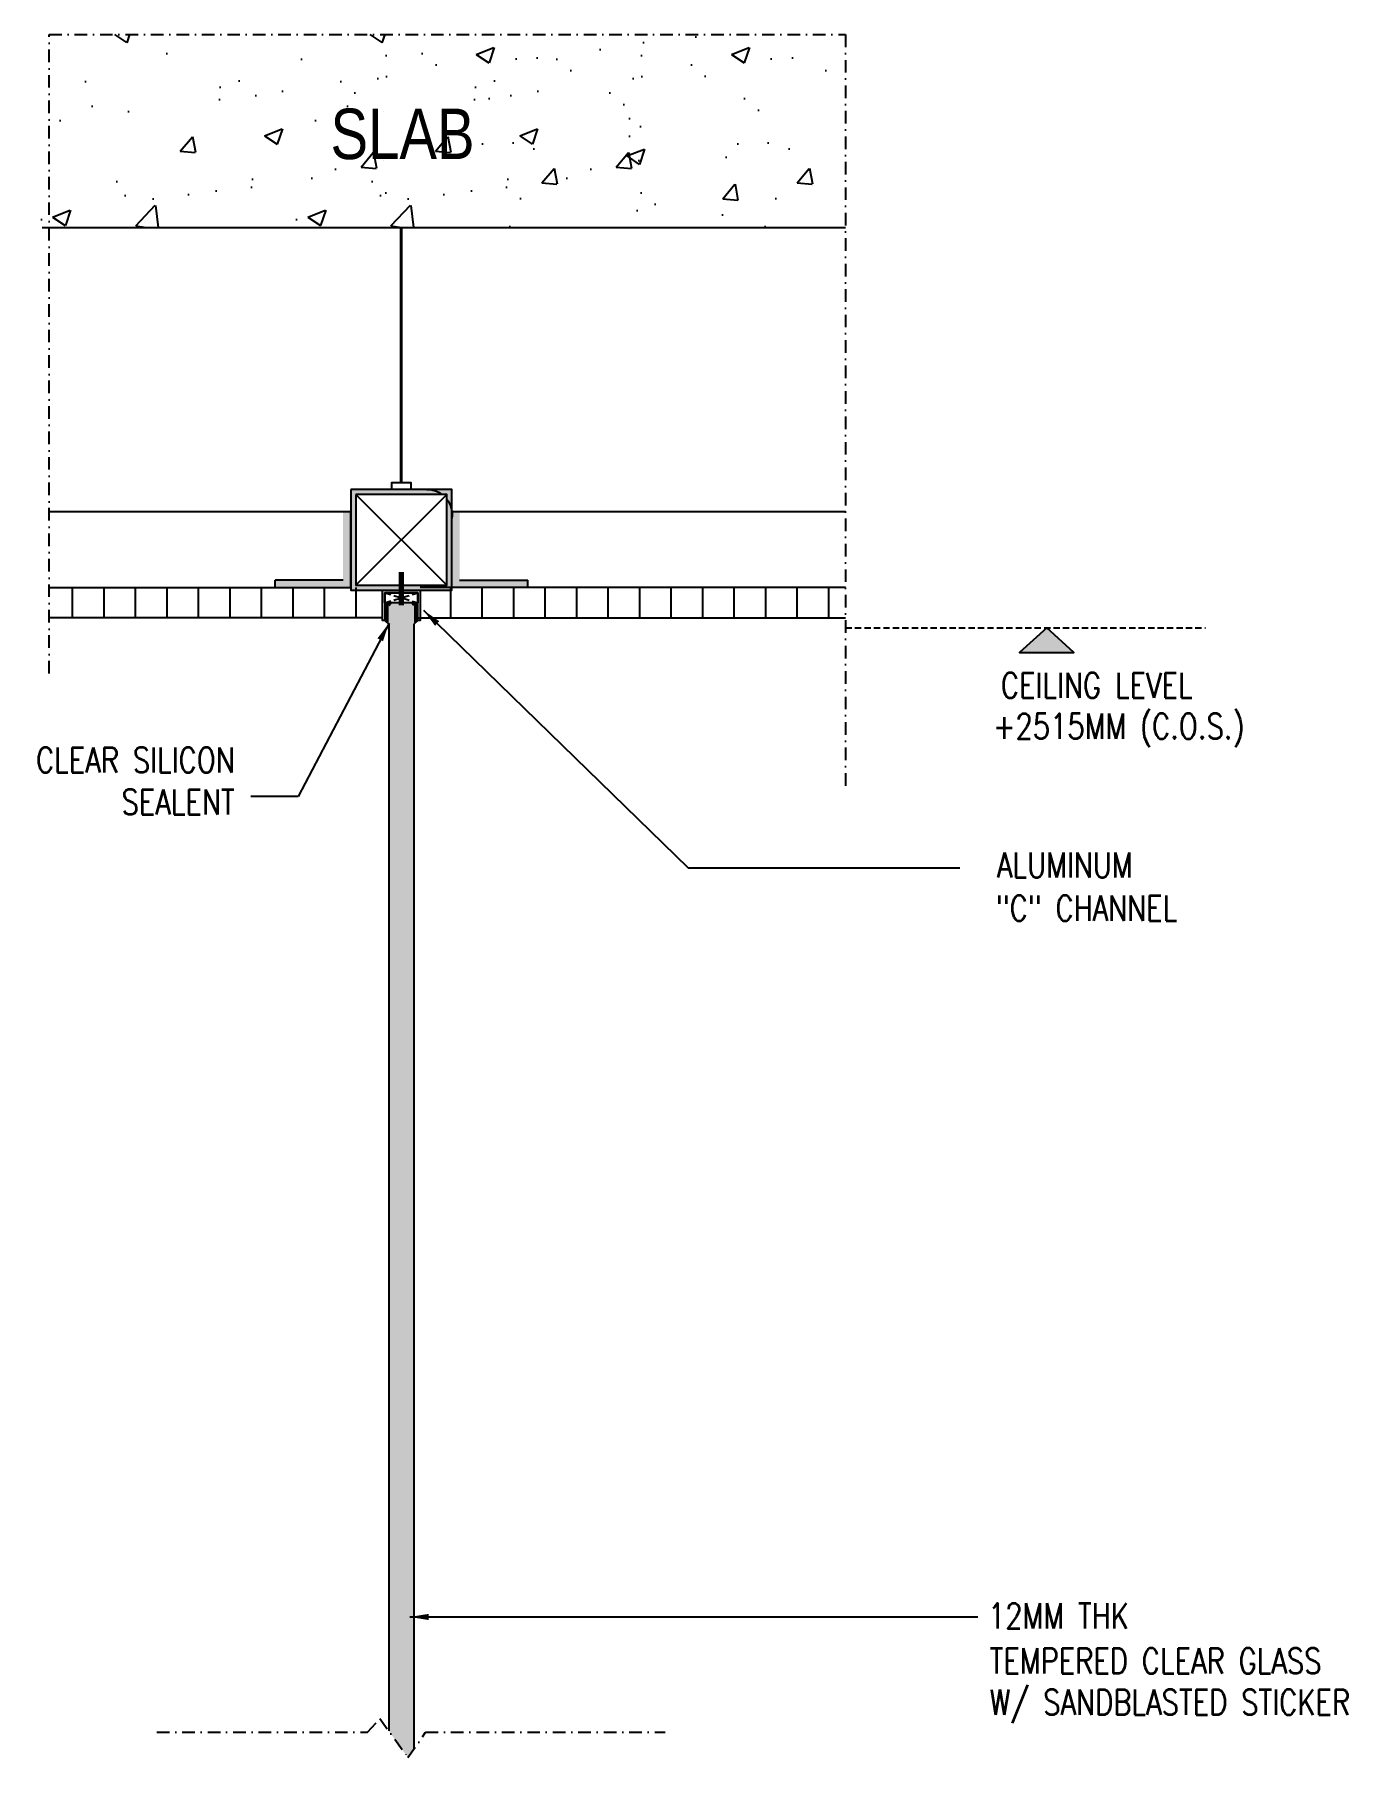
# Model space of a CAD drawing. Header units: millimetres. Extents: x 15742 to 451744, y -68201 to 290383.
# Drawn here: x 19486 to 20007, y 286884 to 287570 of the extents above; entities that cross this region are included whole.
import ezdxf
from ezdxf.enums import TextEntityAlignment as Align

# ---------------------------------------------------------------- set-up
doc = ezdxf.new("R2010")
doc.units = ezdxf.units.MM
doc.header["$LTSCALE"] = 10
doc.header["$MEASUREMENT"] = 0
doc.linetypes.add('DASHDOT', pattern=[1, 0.5, -0.25, 0, -0.25])
doc.linetypes.add('HIDDEN', pattern=[0.375, 0.25, -0.125])
doc.layers.get('0').update_dxf_attribs({"linetype": 'CONTINUOUS'})
for name, color, linetype in [('01APP', 1, 'CONTINUOUS'), ('03ABB', 3, 'CONTINUOUS'), ('03AFP', 3, 'CONTINUOUS'), ('03IPP-parttext', 7, 'CONTINUOUS'), ('04APP', 4, 'CONTINUOUS'), ('A-DETL-03', 3, 'CONTINUOUS'), ('A-PART', 7, 'CONTINUOUS')]:
    doc.layers.add(name, color=color, linetype=linetype)
doc.styles.add('DIM', font='ROMANS.shx', dxfattribs={"width": 0.8})
doc.styles.add('JDL', font='ARIALUNI.TTF', dxfattribs={"width": 0.8})
doc.dimstyles.new('D-5', dxfattribs={"dimscale": 5, "dimtxt": 2, "dimasz": 1.5, "dimexe": 1, "dimexo": 1, "dimgap": 1, "dimtad": 1, "dimdec": 0, "dimzin": 0, "dimdsep": 46, "dimtxsty": 'DIM', "dimblk": 'ARCHTICK', "dimcen": 0, "dimclrd": 8, "dimclre": 8, "dimclrt": 3, "dimadec": 0, "dimazin": 0, "dimtfac": 0.5, "dimtdec": 0, "dimtix": 1, "dimtofl": 0, "dimtmove": 2, "dimatfit": 3, "dimfxl": 0, "dimtolj": 1, "dimtzin": 0, "dimarcsym": 0})

# ---------------------------------------------------------------- blocks, each defined once
blk = doc.blocks.new('HOLLOW')
at = {"layer": '03AFP'}
h = blk.add_hatch(color=1, dxfattribs=at)
h.paths.add_polyline_path([(0, 40), (0, 0), (40, 0), (40, 40)])
h.paths.add_polyline_path([(38, 38), (38, 2), (2, 2), (2, 38)], flags=16)
for points in [[(0, 40), (0, 0), (40, 0), (40, 40)], [(2, 38), (2, 2), (38, 2), (38, 38)]]:
    blk.add_lwpolyline(points, close=True, dxfattribs=at)
blk = doc.blocks.new('_ARCHTICK')
at = {"color": 0, "linetype": 'ByBlock', "const_width": 0.15}
blk.add_lwpolyline([(-0.5, -0.5), (0.5, 0.5)], dxfattribs=at)

msp = doc.modelspace()

# ---------------------------------------------------------------- hatches: boundary and pattern name
for points in [[(19608.4243, 287380.3711), (19611.5386, 287380.3711), (19611.5386, 287350.3711), (19581.663, 287350.3711), (19581.663, 287353.3711), (19608.4243, 287353.3711)], [(19654.6529, 287380.3711), (19651.5386, 287380.3711), (19651.5386, 287350.3711), (19681.4143, 287350.3711), (19681.4143, 287353.3711), (19654.6529, 287353.3711)], [(19887.5353, 287334.4263), (19887.5352, 287334.4263), (19876.7099, 287324.5637), (19898.3606, 287324.5637)]]:
    msp.add_hatch(color=253).paths.add_polyline_path(points)
h = msp.add_hatch(color=253)
h.paths.add_polyline_path([(19636.5426, 286870.4309), (19634.1643, 286866.9896), (19626.5426, 286877.6205), (19626.5426, 286496.7729), (19627.5426, 286495.7729), (19635.5426, 286495.7729), (19636.5426, 286496.7729)])
h.paths.add_polyline_path([(19636.5426, 287344.2855), (19626.5426, 287344.2855), (19626.5426, 286896.9157), (19634.1643, 286886.2848), (19636.5426, 286889.7262)])
at = {"layer": '03ABB'}
for points in [[(19626.5426, 287335.7855), (19625.0426, 287337.2855), (19625.0426, 287344.2855), (19627.5426, 287344.2855), (19626.5426, 287343.2855)], [(19636.5426, 287335.7855), (19638.0426, 287337.2855), (19638.0426, 287344.2855), (19635.5426, 287344.2855), (19636.5426, 287343.2855)]]:
    msp.add_hatch(color=254, dxfattribs=at).paths.add_polyline_path(points)
at = {"layer": '03AFP'}
h = msp.add_hatch(dxfattribs=at)
h.set_pattern_fill('_U', color=256, scale=12.5, angle=90, style=0, pattern_type=0)
h.set_pattern_definition([(90, (3101.1, -2837.132), (-12.5, 8e-16), [])])
h.paths.add_polyline_path([(19624.0438, 287338.3216), (19624.0414, 287350.3216), (19490.5759, 287350.3216), (19490.5759, 287349.4901), (19492.7362, 287347.5271), (19490.5759, 287345.9783), (19490.5759, 287338.3216)])
h.paths.add_polyline_path([(19807.7402, 287338.3216), (19807.7402, 287350.3216), (19639.0335, 287350.3216), (19639.0359, 287338.3216)])
at = {"layer": '04APP'}
h = msp.add_hatch(dxfattribs=at)
h.set_pattern_fill('AR-CONC', color=3, style=0)
h.set_pattern_definition([(50, (3101.22, -2841.03), (71.726018, -6.275213), [7.5, -82.5]), (355, (3101.22, -2841.03), (-13.875133, 75.219213), [6, -66]), (100.4514, (3107.2, -2841.55), (57.850938, 68.943954), [6.374019, -70.114211]), (46.1842, (3101.22, -2821.03), (106.724105, -16.551901), [11.25, -123.75]), (96.6356, (3110.11, -2822.41), (93.46627, 97.411787), [9.56103, -105.1713]), (351.1842, (3101.22, -2821.03), (93.466195, 97.41186), [9, -99]), (21, (3111.22, -2826.03), (59.690705, -40.261889), [7.5, -82.5]), (326, (3111.22, -2826.03), (24.331533, 72.515005), [6, -66]), (71.4514, (3116.195, -2829.38), (84.022263, 32.25305), [6.374019, -70.114211]), (37.5, (3101.22, -2841.027), (1.2159855, 33.2893854), [0, -65.2, 0, -67, 0, -66.25]), (7.5, (3101.22, -2841.027), (26.3069537, 39.441171), [0, -38.2, 0, -63.7, 0, -25.25]), (327.5, (3078.92, -2841.027), (53.3822436, -2.2554872), [0, -25, 0, -78, 0, -103.5]), (317.5, (3068.92, -2841.027), (58.318617, 10.010498), [0, -32.5, 0, -51.8, 0, -73.5])])
h.paths.add_polyline_path([(19776.7723, 287569.6601), (19486.0451, 287569.6601), (19486.0451, 287493.1763), (19776.7723, 287493.1763)])
h = msp.add_hatch(dxfattribs=at)
h.set_pattern_fill('AR-CONC', color=3, style=0)
h.set_pattern_definition([(50, (3202.46, -2841.03), (71.726018, -6.275213), [7.5, -82.5]), (355, (3202.46, -2841.03), (-13.875133, 75.219213), [6, -66]), (100.4514, (3208.435, -2841.55), (57.850938, 68.943954), [6.374019, -70.114211]), (46.1842, (3202.46, -2821.03), (106.724105, -16.551901), [11.25, -123.75]), (96.6356, (3211.35, -2822.41), (93.46627, 97.411787), [9.56103, -105.1713]), (351.1842, (3202.46, -2821.03), (93.466195, 97.41186), [9, -99]), (21, (3212.46, -2826.03), (59.690705, -40.261889), [7.5, -82.5]), (326, (3212.46, -2826.03), (24.331533, 72.515005), [6, -66]), (71.4514, (3217.43, -2829.38), (84.022263, 32.25305), [6.374019, -70.114211]), (37.5, (3202.458, -2841.027), (1.2159855, 33.2893854), [0, -65.2, 0, -67, 0, -66.25]), (7.5, (3202.458, -2841.027), (26.3069537, 39.441171), [0, -38.2, 0, -63.7, 0, -25.25]), (327.5, (3180.158, -2841.027), (53.3822436, -2.2554872), [0, -25, 0, -78, 0, -103.5]), (317.5, (3170.16, -2841.027), (58.318617, 10.010498), [0, -32.5, 0, -51.8, 0, -73.5])])
h.paths.add_polyline_path([(19807.7402, 287493.1763), (19807.7402, 287569.6601), (19587.2823, 287569.6601), (19587.2823, 287493.1763)])

# ---------------------------------------------------------------- linework, layer by layer
at = {"color": 253}
for p, q in [((19611.5244, 287380.3216), (19491.8241, 287380.3216)), ((19807.7402, 287380.3216), (19651.5244, 287380.3216))]:
    msp.add_line(p, q, dxfattribs=at)
msp.add_lwpolyline([(19887.5353, 287334.4263), (19876.7099, 287324.5637), (19898.3606, 287324.5637)], close=True)
at = {"layer": '01APP', "color": 1}
for points in [[(19641.5232, 287389.2855, -0.1657914), (19647.6597, 287387.2855, -0.1657914)], [(19649.5386, 287385.443, -0.2074571), (19651.5386, 287377.7427)]]:
    msp.add_lwpolyline(points, format="xyb", dxfattribs=at)
at = {"layer": '03ABB', "color": 3}
msp.add_line((19489.0451, 287493.1763), (19807.7402, 287493.1763), dxfattribs=at)
at = {"layer": '03ABB'}
for p, q in [((19631.2886, 287392.0363), (19631.2886, 287493.1763)), ((19631.7886, 287392.0363), (19631.7886, 287493.1763)), ((19807.7402, 287350.3216), (19639.0347, 287350.3216)), ((19626.5426, 287343.2855), (19627.5426, 287344.2855)), ((19636.5426, 287343.2855), (19635.5426, 287344.2855)), ((19624.0426, 287338.3216), (19491.8241, 287338.3216)), ((19624.0426, 287338.2855), (19624.0426, 287338.2855)), ((19625.0426, 287337.2855), (19626.5426, 287335.7855)), ((19638.0426, 287337.2855), (19636.5426, 287335.7855)), ((19637.2926, 287338.3216), (19807.7402, 287338.3216)), ((19626.5426, 287335.7855), (19626.5426, 286896.9157)), ((19636.5426, 287335.7855), (19636.5426, 286889.7262))]:
    msp.add_line(p, q, dxfattribs=at)
at = {"layer": '03ABB', "color": 4, "linetype": 'DASHDOT'}
msp.add_lwpolyline([(19491.8241, 287316.3042), (19491.8241, 287569.6601), (19807.7402, 287569.6601), (19807.7402, 287269.675)], dxfattribs=at)
at = {"layer": '03ABB'}
msp.add_lwpolyline([(19635.2886, 287389.2855), (19627.7886, 287389.2855), (19627.7886, 287392.0363), (19635.2886, 287392.0363)], close=True, dxfattribs=at)
msp.add_lwpolyline([(19491.8241, 287350.3216), (19599.5303, 287350.3216)], dxfattribs=at)
at = {"layer": '03ABB', "color": 5, "linetype": 'DASHDOT'}
msp.add_lwpolyline([(19534.5406, 286896.3763), (19618.1496, 286896.3763), (19623.0573, 286901.777), (19634.1643, 286886.2848), (19641.1384, 286896.3763), (19736.2263, 286896.3763)], dxfattribs=at)
at = {"layer": '03AFP', "color": 1, "linetype": 'HIDDEN'}
for p, q in [((19625.0426, 287348.2855), (19638.0347, 287344.2855)), ((19625.0426, 287344.2855), (19638.0347, 287348.2855)), ((19807.7402, 287334.4263), (19950.5174, 287334.4263))]:
    msp.add_line(p, q, dxfattribs=at)
at = {"layer": '03AFP', "color": 1, "const_width": 2}
msp.add_lwpolyline([(19631.5426, 287343.2855), (19631.5426, 287356.5476)], dxfattribs=at)
at = {"layer": '03AFP'}
msp.add_lwpolyline([(19625.0426, 287348.2855), (19638.0347, 287348.2855), (19638.0347, 287344.2855), (19625.0426, 287344.2855)], close=True, dxfattribs=at)
at = {"layer": '03IPP-parttext', "color": 4}
for p, q in [((19611.5386, 287350.3711), (19611.5386, 287380.3711)), ((19651.5386, 287350.3711), (19651.5386, 287380.3711)), ((19608.4361, 287353.3216), (19581.4361, 287353.3216)), ((19581.4361, 287350.3216), (19581.4361, 287353.3216)), ((19654.6529, 287353.3216), (19681.6529, 287353.3216)), ((19681.6529, 287350.3216), (19681.6529, 287353.3216))]:
    msp.add_line(p, q, dxfattribs=at)
at = {"layer": 'A-DETL-03', "color": 1}
for p, q in [((19649.5386, 287387.2855), (19613.5386, 287351.2855)), ((19613.5386, 287387.2855), (19649.5386, 287351.2855))]:
    msp.add_line(p, q, dxfattribs=at)
at = {"layer": 'A-DETL-03'}
for p, q in [((19558.6622, 287350.3216), (19611.5386, 287350.3216)), ((19558.7822, 287350.3217), (19573.9243, 287350.3216))]:
    msp.add_line(p, q, dxfattribs=at)
at = {"layer": 'A-PART'}
msp.add_lwpolyline([(19625.0426, 287337.2855), (19624.0426, 287337.2855), (19624.0426, 287349.2855), (19639.0347, 287349.2855), (19639.0347, 287337.2855), (19638.0347, 287337.2855), (19638.0347, 287348.2855), (19625.0426, 287348.2855)], close=True, dxfattribs=at)

# ---------------------------------------------------------------- block references
at = {"layer": '03AFP'}
msp.add_blockref('HOLLOW', (19611.5386, 287349.2855), dxfattribs=at)

# ---------------------------------------------------------------- texts
at = {"layer": '03AFP', "width": 0.8}
for s, height, style, p in [('SLAB', 20, 'JDL', (19603.4389, 287520.2846)), ('12MM THK', 10, 'DIM', (19864.2239, 286937.5194))]:
    msp.add_text(s, height=height, dxfattribs=dict(at, style=style)).set_placement(p)
at = {"layer": '03AFP', "style": 'DIM', "width": 0.8}
for s, p in [('CEILING LEVEL', (19907.3966, 287311.5671)), ('+2515MM (C.O.S.)', (19916.1274, 287294.67))]:
    msp.add_text(s, height=10, dxfattribs=at).set_placement(p, align=Align.MIDDLE)
for s, p in [('ALUMINUM', (19921.6053, 287235.3047)), ('"C" CHANNEL', (19939.3508, 287218.2099))]:
    msp.add_text(s, height=10, dxfattribs=at).set_placement(p, align=Align.RIGHT)
at = {"layer": '03AFP', "insert": (19565.4789, 287260.3026), "char_height": 10, "width": 115.317724, "attachment_point": 9, "style": 'DIM'}
msp.add_mtext('CLEAR SILICON SEALENT', dxfattribs=at)
at = {"layer": 'A-DETL-03', "style": 'DIM', "width": 0.8}
for s, p in [('TEMPERED CLEAR GLASS ', (19864.8921, 286919.6401)), ('W/ SANDBLASTED STICKER', (19864.8921, 286903.26))]:
    msp.add_text(s, height=10, dxfattribs=at).set_placement(p)

# ---------------------------------------------------------------- leaders
for points, override in [([(19640.3676, 287341.3154), (19745.2942, 287239.2174), (19853.0535, 287239.2174)], {"dimgap": 1, "dimtad": 0, "dimfxl": 2}), ([(19626.6573, 287336.253), (19590.5747, 287267.4706), (19571.843, 287267.4706)], {"dimtad": 0, "dimfxl": 2})]:
    msp.add_leader(points, dimstyle='D-5', override=override)
at = {"color": 253}
msp.add_leader([(19634.9128, 286942.0801), (19860.2448, 286942.0801)], dimstyle='D-5', override={"dimtad": 0}, dxfattribs=at)

doc.saveas('drawing.dxf')
